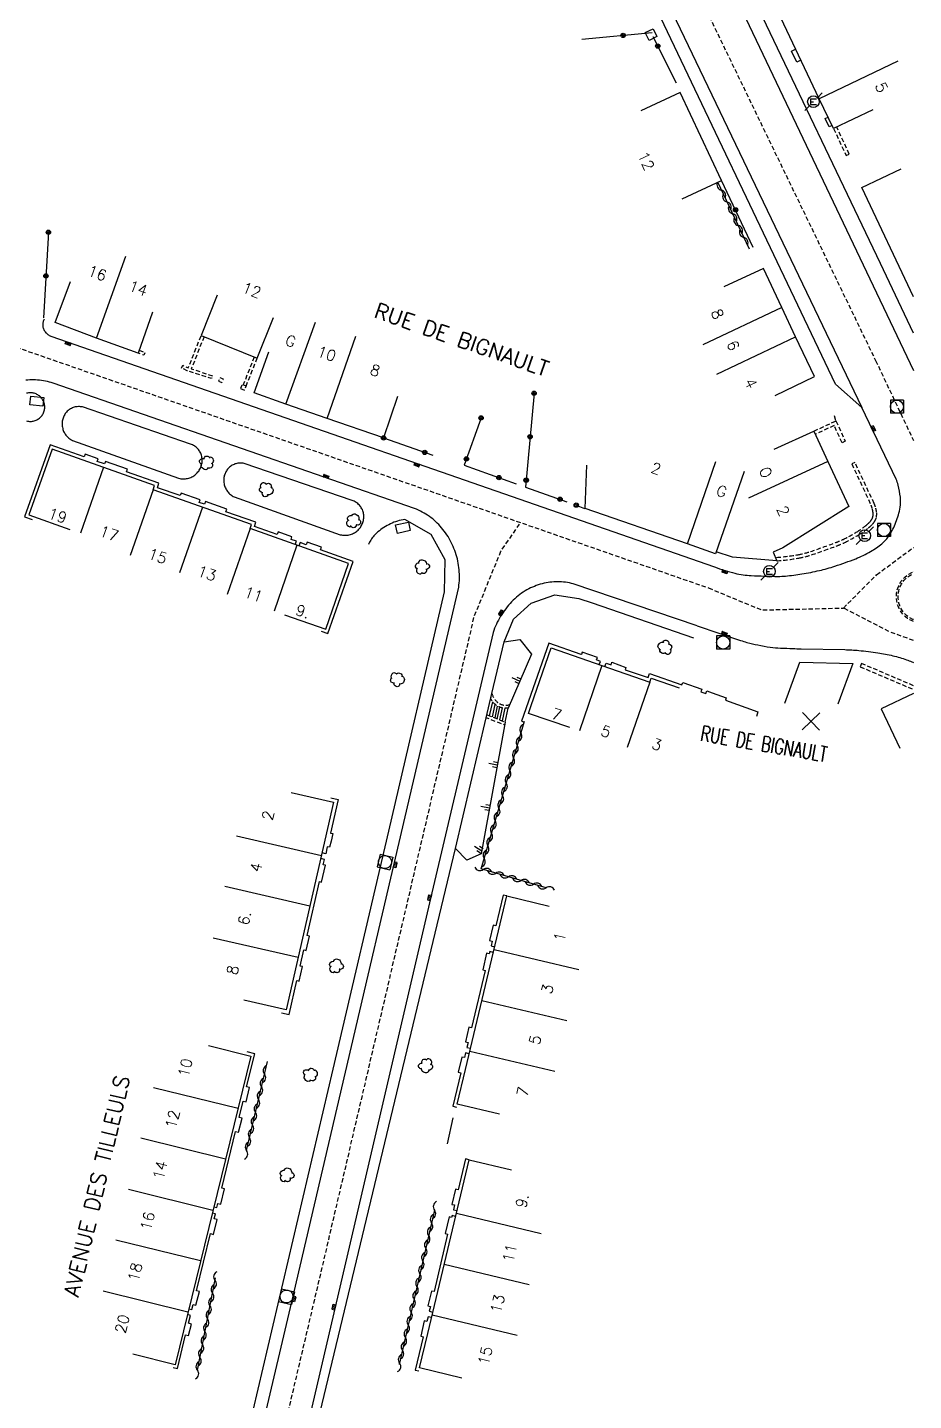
# Model space of a CAD drawing. Header units: millimetres. Extents: x 133017 to 134000, y 130000 to 131000.
# Drawn here: x 133898.4 to 134000, y 130753.6 to 130911 of the extents above; entities that cross this region are included whole.
import ezdxf
from ezdxf.enums import TextEntityAlignment as Align

# ---------------------------------------------------------------- set-up
doc = ezdxf.new("R2010")
doc.units = ezdxf.units.MM
doc.linetypes.add('DASHED', pattern=[0.75, 0.5, -0.25])
doc.layers.get('0').update_dxf_attribs({"linetype": 'CONTINUOUS'})
for name, color, linetype in [('W0001', 6, 'DASHED'), ('W0008', 7, 'CONTINUOUS'), ('W0100', 7, 'CONTINUOUS'), ('W0112', 1, 'DASHED'), ('W0211', 2, 'CONTINUOUS'), ('W0300', 7, 'CONTINUOUS'), ('W0310', 3, 'CONTINUOUS'), ('W0322', 7, 'CONTINUOUS'), ('W0400', 7, 'CONTINUOUS'), ('W0420', 7, 'CONTINUOUS'), ('W0471', 7, 'CONTINUOUS'), ('W0989', 7, 'CONTINUOUS'), ('W0991', 7, 'CONTINUOUS'), ('W1102', 7, 'CONTINUOUS'), ('W1471', 7, 'CONTINUOUS')]:
    doc.layers.add(name, color=color, linetype=linetype)
doc.styles.get("Standard").update_dxf_attribs({"font": 'romans.shx', "width": 0.85})

# ---------------------------------------------------------------- blocks, each defined once
blk = doc.blocks.new('T420')
for p, q in [((0.75, 0.75), (-0.75, 0.75)), ((-0.75, 0.75), (-0.75, -0.75)), ((0.75, 0.75), (0.75, -0.75)), ((0.75, -0.75), (-0.75, -0.75))]:
    blk.add_line(p, q)
blk.add_ellipse((0, 0), major_axis=(-0.53, 0.53), ratio=1, start_param=3.926991, end_param=10.210176)
blk = doc.blocks.new('t112o')
at = {"color": 0, "linetype": 'Continuous'}
for p, q in [((-0.5, 0.5), (0.5, 0.5)), ((-0.5, -0.5), (-0.5, 0.5)), ((0.5, 0.5), (0.5, -0.5)), ((0.5, -0.5), (-0.5, -0.5))]:
    blk.add_line(p, q, dxfattribs=at)
blk = doc.blocks.new('T471')
for p, q in [((-0.333334, 0.333334), (-0.333334, -0.333334)), ((-0.333334, 0.333334), (0.333334, 0.333334)), ((-0.333334, 0), (0, 0)), ((0.500001, 0.500001), (1.000002, 1.000002)), ((-0.500001, -0.500001), (-1.000002, -1.000002)), ((-0.333334, -0.333334), (0.333334, -0.333334))]:
    blk.add_line(p, q)
blk.add_ellipse((0, 0), major_axis=(0.471405, 0.471405), ratio=1, start_param=5.4977871438, end_param=11.780972451)
blk = doc.blocks.new('T400')
for p, q in [((-0.15, 0.3), (0.15, 0.3)), ((-0.15, -0.25), (-0.15, 0.3)), ((-0.15, 0.15), (0.15, 0.15)), ((-0.15, 0), (0.15, 0)), ((0.15, 0.3), (0.15, -0.25)), ((-0.15, -0.15), (0.15, -0.15)), ((-0.15, -0.25), (-0.15, -0.3)), ((-0.15, -0.3), (0.15, -0.3)), ((0.15, -0.3), (0.15, -0.25))]:
    blk.add_line(p, q)
blk = doc.blocks.new('t991o')
at = {"color": 0, "linetype": 'Continuous'}
for p, q in [((-1, 1), (1, -1)), ((-1, -1), (1, 1))]:
    blk.add_line(p, q, dxfattribs=at)
blk = doc.blocks.new('t322o')
at = {"color": 0, "linetype": 'Continuous'}
for radius in [0.25, 0.15]:
    blk.add_circle((0, 0), radius, dxfattribs=at)
blk = doc.blocks.new('t310o')
at = {"color": 0, "linetype": 'Continuous'}
for centre, start, end in [((-0.5, 0.38), 216.8699, 323.1304), ((0.5, -0.37), 36.8699, 143.1303)]:
    blk.add_arc(centre, 0.625, start, end, dxfattribs=at)
blk = doc.blocks.new('T1471')
at = {"color": 0, "linetype": 'Continuous', "flags": 128}
blk.add_lwpolyline([(-0.75, -0.5), (-0.75, 0.5), (0.75, 0.5), (0.75, -0.5), (-0.75, -0.5)], dxfattribs=at)
blk = doc.blocks.new('T300')
for p, q in [((-0.8, 0.51), (-0.86, 0.34)), ((-0.86, 0.34), (-0.86, 0.17)), ((-0.86, 0.17), (-0.74, 0.06)), ((-0.69, 0.63), (-0.8, 0.51)), ((-0.8, -0.06), (-0.74, 0.06)), ((-0.74, 0.06), (-0.69, 0.11)), ((-0.57, 0.69), (-0.69, 0.63)), ((-0.46, 0.69), (-0.57, 0.69)), ((-0.29, 0.63), (-0.46, 0.69)), ((-0.29, 0.63), (-0.17, 0.74)), ((-0.23, 0.57), (-0.29, 0.63)), ((-0.17, 0.74), (-0.06, 0.8)), ((-0.06, 0.8), (0.06, 0.8)), ((0.06, 0.8), (0.23, 0.74)), ((0.23, 0.74), (0.34, 0.63)), ((0.34, 0.63), (0.4, 0.51)), ((0.46, 0.46), (0.34, 0.46)), ((0.4, 0.51), (0.4, 0.46)), ((0.57, 0.4), (0.46, 0.46)), ((0.57, 0.4), (0.69, 0.29)), ((0.69, 0.29), (0.74, 0.17)), ((0.74, 0.06), (0.69, -0.17)), ((0.74, 0.17), (0.74, 0.06)), ((-0.8, -0.17), (-0.8, -0.06)), ((-0.8, -0.23), (-0.8, -0.17)), ((-0.74, -0.34), (-0.8, -0.23)), ((-0.69, -0.4), (-0.74, -0.34)), ((-0.51, -0.46), (-0.69, -0.4)), ((-0.4, -0.46), (-0.51, -0.46)), ((-0.4, -0.46), (-0.34, -0.46)), ((-0.34, -0.46), (-0.34, -0.4)), ((-0.34, -0.51), (-0.34, -0.46)), ((-0.29, -0.63), (-0.34, -0.51)), ((-0.17, -0.74), (-0.29, -0.63)), ((-0.06, -0.8), (-0.17, -0.74)), ((0.06, -0.8), (-0.06, -0.8)), ((0.17, -0.74), (0.06, -0.8)), ((0.23, -0.69), (0.17, -0.74)), ((0.29, -0.46), (0.23, -0.46)), ((0.29, -0.63), (0.23, -0.69)), ((0.46, -0.4), (0.29, -0.46)), ((0.34, -0.51), (0.29, -0.63)), ((0.34, -0.51), (0.34, -0.46)), ((0.57, -0.34), (0.46, -0.4)), ((0.63, -0.29), (0.57, -0.34)), ((0.69, -0.17), (0.63, -0.29))]:
    blk.add_line(p, q)
blk = doc.blocks.new('t211o')
at = {"color": 0, "linetype": 'Continuous'}
for p, q in [((-0.29, 0.5), (-0.29, 0)), ((0, 1), (0, 0)), ((0.29, 0.5), (0.29, 0))]:
    blk.add_line(p, q, dxfattribs=at)

msp = doc.modelspace()

# ---------------------------------------------------------------- linework, layer by layer
at = {"layer": 'W0001'}
for points in [[(133934.64, 131000), (133967.09, 130931.84), (133995.64, 130872.81), (134000, 130863.62)], [(134000, 130840.7), (133997.18, 130841.72), (133991.95, 130844.42), (133995.76, 130848.23), (134000, 130851.38)]]:
    msp.add_lwpolyline(points, dxfattribs=at)
at = {"layer": 'W0001', "flags": 128}
for points in [[(133535.99, 130738.16), (133537.78, 130738.9), (133543.91, 130742.35), (133549.97, 130746.55), (133556.03, 130752.02), (133564.72, 130760.67), (133569.67, 130765.69), (133573.66, 130769.31), (133579.32, 130774.08), (133583.73, 130777.44), (133587.9, 130780.19), (133591.77, 130782.28), (133598.5, 130784.73), (133605.06, 130786.68), (133610.91, 130787.5), (133618.93, 130788), (133624.35, 130788.46), (133629.55, 130789.96), (133634.14, 130792.38), (133640.81, 130796.87), (133650.51, 130803.15), (133659.44, 130809.41), (133666.55, 130814.69), (133703.8, 130841.99), (133710.77, 130846.61), (133715.58, 130848.93), (133719.88, 130850.97), (133725.56, 130853.08), (133728.77, 130854.23), (133732.51, 130854.91), (133775.09, 130862.77), (133818.36, 130870.49), (133830, 130873.6), (133854.77, 130878.88), (133860.32, 130879.97), (133863.75, 130880.74), (133869, 130881.16), (133873.36, 130881.36), (133879.83, 130880.4), (133886.75, 130879.1), (133892, 130877.11), (133894.73, 130875.15), (133976.47, 130846.73)], [(133915.32, 130687.09), (133914.76, 130690.78), (133915.58, 130698.31), (133931.12, 130764.3), (133949.61, 130843.43), (133952.68, 130850.95), (133954.92, 130854.22)], [(133976.47, 130846.73), (133982.56, 130844.2), (133991.95, 130844.42)]]:
    msp.add_lwpolyline(points, dxfattribs=at)
at = {"layer": 'W0008'}
for points in [[(133930.76, 131000), (133945.69, 130968.72), (133970.53, 130916.52), (133994.05, 130867.4), (133991.03, 130870.07), (133943.86, 130969.01), (133929.02, 131000)], [(133938.75, 131000), (133954.87, 130966.18), (133978.07, 130917.68), (134000, 130871.64)], [(134000, 130875.95), (133996.2, 130883.92), (133981.87, 130913.89), (133959.93, 130959.86), (133940.8, 131000)], [(133987.08, 130907.22), (133986.6, 130906.99), (133985.99, 130908.28), (133986.47, 130908.5)], [(133990.65, 130899.74), (133990.34, 130899.59), (133989.87, 130900.55), (133990.19, 130900.7)]]:
    msp.add_lwpolyline(points, dxfattribs=at)
at = {"layer": 'W0008', "flags": 128}
for points in [[(133900.28, 130877.54), (133900.24, 130877.46), (133900.21, 130877.38), (133900.18, 130877.29), (133900.16, 130877.2), (133900.14, 130877.11), (133900.13, 130877.02), (133900.12, 130876.93), (133900.13, 130876.83), (133900.13, 130876.73), (133900.15, 130876.63), (133900.18, 130876.53), (133900.21, 130876.43), (133900.25, 130876.34), (133900.29, 130876.24), (133900.35, 130876.16), (133900.41, 130876.07), (133900.47, 130875.99), (133900.54, 130875.92), (133900.62, 130875.85), (133900.7, 130875.78), (133900.78, 130875.73), (133900.87, 130875.67), (133900.97, 130875.63), (133901.06, 130875.59), (133977.17, 130849.13)], [(133912.45, 130695.9), (133928.69, 130764.87), (133947.83, 130846.8), (133947.83, 130846.8), (133947.86, 130847.05), (133947.89, 130847.3), (133947.91, 130847.55), (133947.92, 130847.8), (133947.92, 130848.06), (133947.91, 130848.31), (133947.9, 130848.56), (133947.88, 130848.81), (133947.86, 130849.06), (133947.82, 130849.31), (133947.78, 130849.56), (133947.73, 130849.8), (133947.68, 130850.05), (133947.61, 130850.29), (133947.54, 130850.54), (133947.47, 130850.78), (133947.38, 130851.02), (133947.29, 130851.25), (133947.2, 130851.49), (133947.09, 130851.72), (133946.98, 130851.94), (133946.87, 130852.17), (133946.74, 130852.39), (133946.61, 130852.61), (133946.48, 130852.82), (133946.33, 130853.03), (133946.18, 130853.23), (133946.03, 130853.43), (133945.87, 130853.63), (133945.71, 130853.81), (133945.55, 130853.99), (133945.38, 130854.16), (133945.21, 130854.32), (133945.03, 130854.48), (133944.85, 130854.63), (133944.66, 130854.78), (133944.47, 130854.92), (133944.27, 130855.06), (133944.07, 130855.19), (133943.86, 130855.31), (133943.65, 130855.43), (133943.44, 130855.54), (133943.22, 130855.64), (133943, 130855.74), (133942.78, 130855.83), (133901.32, 130870.19), (133901.1, 130870.26), (133900.88, 130870.33), (133900.66, 130870.38), (133900.44, 130870.43), (133900.22, 130870.47), (133899.99, 130870.51), (133899.76, 130870.54), (133899.54, 130870.56), (133899.31, 130870.57), (133899.08, 130870.58), (133898.85, 130870.58), (133898.63, 130870.57), (133898.4, 130870.55), (133898.17, 130870.53)], [(133898.26, 130865.88), (133898.37, 130865.85), (133898.48, 130865.83), (133898.59, 130865.82), (133898.71, 130865.82), (133898.82, 130865.82), (133898.93, 130865.83), (133899.04, 130865.85), (133899.15, 130865.88), (133899.26, 130865.91), (133899.36, 130865.95), (133899.46, 130866), (133899.56, 130866.06), (133899.65, 130866.12), (133899.74, 130866.19), (133899.83, 130866.26), (133899.91, 130866.34), (133899.98, 130866.42), (133900.05, 130866.51), (133900.11, 130866.61), (133900.17, 130866.7), (133900.21, 130866.81), (133900.26, 130866.91), (133900.29, 130867.02), (133900.32, 130867.13), (133900.34, 130867.24), (133900.35, 130867.35), (133900.35, 130867.46), (133900.35, 130867.57), (133900.34, 130867.68), (133900.32, 130867.8), (133900.29, 130867.9), (133900.26, 130868.01), (133900.21, 130868.12), (133900.17, 130868.22), (133900.11, 130868.32), (133900.05, 130868.41), (133899.98, 130868.5), (133899.91, 130868.58), (133899.83, 130868.66), (133899.74, 130868.74), (133899.65, 130868.8), (133899.56, 130868.87), (133899.46, 130868.92), (133899.36, 130868.97), (133899.26, 130869.01), (133899.15, 130869.04), (133899.04, 130869.07), (133898.93, 130869.09), (133898.82, 130869.1), (133898.71, 130869.11), (133898.59, 130869.1), (133898.48, 130869.09), (133898.37, 130869.07), (133898.26, 130869.04)], [(133929.08, 130851.7), (133929.21, 130852.07), (133928.6, 130852.29), (133928.71, 130852.59), (133927.12, 130853.16), (133927.01, 130852.85), (133924.42, 130853.77), (133924.58, 130854.25), (133921.11, 130855.47), (133921.22, 130855.77), (133918.79, 130856.63), (133918.68, 130856.32), (133918.07, 130856.54), (133918.17, 130856.84), (133915.99, 130857.61), (133915.89, 130857.31), (133913.28, 130858.22), (133913.45, 130858.72), (133909.74, 130860.04), (133909.85, 130860.34), (133907.32, 130861.24), (133907.21, 130860.94), (133906.37, 130861.24), (133906.48, 130861.54), (133905, 130862.07), (133904.89, 130861.76), (133900.98, 130863.15), (133898.03, 130854.88), (133898.91, 130854.57)], [(133918.52, 130727.98), (133933.42, 130791.54), (133939.83, 130818.84), (133946.19, 130846.27), (133946.27, 130849.96), (133944.67, 130852.84), (133941.66, 130854.58), (133941.45, 130854.54), (133941.23, 130854.5), (133941.02, 130854.45), (133940.81, 130854.39), (133940.6, 130854.32), (133940.4, 130854.25), (133940.2, 130854.17), (133940, 130854.08), (133939.8, 130853.98), (133939.61, 130853.88), (133939.43, 130853.77), (133939.25, 130853.66), (133939.07, 130853.54), (133938.9, 130853.41), (133938.73, 130853.28), (133938.56, 130853.14), (133938.41, 130853), (133938.25, 130852.85), (133938.11, 130852.69), (133938.01, 130852.58), (133937.91, 130852.46), (133937.83, 130852.34), (133937.74, 130852.22), (133937.67, 130852.09), (133937.59, 130851.96), (133937.53, 130851.83), (133937.47, 130851.69)], [(133932.06, 130841.77), (133932.84, 130841.5), (133935.71, 130849.77), (133931.99, 130851.09), (133932.1, 130851.39), (133930.45, 130851.98), (133930.34, 130851.67), (133929.64, 130851.92), (133929.51, 130851.55)], [(133975.18, 130842.37), (133960.97, 130847.2), (133960.75, 130847.25), (133960.53, 130847.3), (133960.31, 130847.34), (133960.09, 130847.37), (133959.87, 130847.4), (133959.64, 130847.41), (133959.42, 130847.43), (133959.19, 130847.43), (133958.97, 130847.43), (133958.75, 130847.42), (133958.52, 130847.4), (133958.3, 130847.38), (133958.08, 130847.34), (133957.85, 130847.31), (133957.63, 130847.26), (133957.42, 130847.21), (133957.19, 130847.15), (133956.96, 130847.08), (133956.73, 130847), (133956.51, 130846.91), (133956.29, 130846.82), (133956.07, 130846.72), (133955.86, 130846.61), (133955.65, 130846.5), (133955.45, 130846.38), (133955.24, 130846.25), (133955.05, 130846.12), (133954.86, 130845.97), (133954.67, 130845.83), (133954.47, 130845.66), (133954.28, 130845.49), (133954.09, 130845.31), (133953.9, 130845.13), (133953.73, 130844.94), (133953.55, 130844.75), (133953.39, 130844.55), (133953.22, 130844.35), (133953.07, 130844.14), (133952.92, 130843.93), (133952.78, 130843.71), (133952.64, 130843.49), (133952.51, 130843.27), (133952.38, 130843.04), (133952.26, 130842.81), (133952.15, 130842.58), (133952.05, 130842.34), (133951.95, 130842.1), (133951.86, 130841.86), (133951.77, 130841.61), (133944.76, 130811.77), (133918.39, 130698.93)], [(133923.23, 130719.63), (133924.06, 130719.44), (133947.46, 130816.87), (133951, 130831.85), (133951.65, 130834.62), (133953.04, 130840.54), (133954.13, 130843.14), (133956.15, 130844.97), (133958.87, 130845.93), (133961.62, 130845.53), (133963.12, 130845.01), (133974.78, 130841)], [(133963.96, 130837.94), (133964.09, 130838.31), (133963.64, 130838.48), (133963.74, 130838.75), (133962.01, 130839.38), (133961.91, 130839.09), (133961.88, 130839.1), (133958.18, 130840.39), (133955.04, 130831.44), (133955.33, 130831.34)], [(133964.61, 130837.71), (133964.74, 130838.11), (133965.3, 130837.9), (133965.41, 130838.2), (133967, 130837.61), (133966.91, 130837.33), (133969.58, 130836.44), (133969.73, 130836.9), (133973.44, 130835.61), (133973.54, 130835.88), (133975.72, 130835.13), (133975.62, 130834.83), (133976.19, 130834.63), (133976.29, 130834.93), (133976.92, 130834.71), (133978.51, 130834.13), (133978.42, 130833.85), (133982.15, 130832.51), (133981.98, 130831.98)], [(133951.38, 130832.08), (133951.73, 130833.68)], [(133951.71, 130831.94), (133952.02, 130833.38)], [(133952.01, 130831.82), (133952.3, 130833.18)], [(133952.26, 130831.72), (133952.55, 130833.06)], [(133952.56, 130831.6), (133952.86, 130832.97)], [(133952.85, 130831.48), (133953.16, 130832.93)], [(133953.16, 130831.35), (133953.5, 130832.95)], [(133933.15, 130822.67), (133933.99, 130822.48), (133933.11, 130818.62), (133933.38, 130818.56), (133933.19, 130817.71), (133933.02, 130817), (133932.76, 130817.06), (133932.58, 130816.26), (133932.16, 130816.36)], [(133927.52, 130798.03), (133928.38, 130797.84), (133929.26, 130801.71), (133929.52, 130801.65), (133929.9, 130803.32), (133929.64, 130803.38), (133930.06, 130805.22), (133930.32, 130805.16), (133930.7, 130806.81), (133930.44, 130806.87), (133931.85, 130813.07), (133932.11, 130813.01), (133932.55, 130814.93), (133932.29, 130814.99), (133932.43, 130815.61), (133932.01, 130815.71)], [(133953.34, 130811.41), (133952.93, 130811.51), (133952.09, 130807.99), (133951.79, 130808.06), (133951.38, 130806.32), (133951.68, 130806.25), (133951.54, 130805.69), (133951.95, 130805.6)], [(133951.8, 130804.93), (133951.39, 130805.03), (133951.33, 130804.79), (133951.03, 130804.86), (133950.58, 130802.96), (133950.88, 130802.88), (133949.31, 130796.3), (133949.01, 130796.38), (133948.61, 130794.69), (133948.91, 130794.62), (133948.78, 130794.06), (133949.19, 130793.96)], [(133919.75, 130775.78), (133920.1, 130775.7), (133920.22, 130776.17), (133920.56, 130776.09), (133920.98, 130777.83), (133920.65, 130777.91), (133922.24, 130784.41), (133922.58, 130784.33), (133922.98, 130785.93), (133922.64, 130786.01), (133923.1, 130787.89), (133923.44, 130787.81), (133923.84, 130789.44), (133923.5, 130789.52), (133924.44, 130793.32), (133923.57, 130793.54)], [(133949.04, 130793.33), (133948.63, 130793.43), (133948.5, 130792.88), (133948.2, 130792.95), (133947.78, 130791.2), (133948.08, 130791.13), (133947.16, 130787.31), (133947.56, 130787.21)], [(133947.17, 130785.96), (133946.49, 130782.99)], [(133949.02, 130781.16), (133948.62, 130781.26), (133947.78, 130777.74), (133947.48, 130777.81), (133947.06, 130776.06), (133947.36, 130775.99), (133947.23, 130775.44), (133947.64, 130775.34)], [(133916.87, 130764.08), (133917.22, 130763.99), (133917.36, 130764.57), (133917.7, 130764.49), (133918.09, 130766.08), (133917.75, 130766.16), (133919.36, 130772.7), (133919.7, 130772.62), (133920.12, 130774.32), (133919.78, 130774.41), (133919.92, 130774.96), (133919.57, 130775.04)], [(133947.48, 130774.68), (133947.07, 130774.77), (133947.02, 130774.54), (133946.72, 130774.61), (133946.27, 130772.7), (133946.56, 130772.63), (133945, 130766.05), (133944.7, 130766.12), (133944.3, 130764.43), (133944.6, 130764.36), (133944.46, 130763.8), (133944.87, 130763.71)], [(133915.09, 130757.36), (133915.56, 130757.24), (133916.51, 130761.1), (133916.85, 130761.02), (133917.17, 130762.34), (133916.83, 130762.42), (133917.06, 130763.33), (133916.71, 130763.42)], [(133944.72, 130763.07), (133944.31, 130763.17), (133944.18, 130762.63), (133943.88, 130762.7), (133943.47, 130760.95), (133943.77, 130760.88), (133942.84, 130757.06), (133943.25, 130756.96)]]:
    msp.add_lwpolyline(points, dxfattribs=at)
for points in [[(133915.71, 130859.3), (133915.84, 130859.27), (133915.97, 130859.25), (133916.1, 130859.23), (133916.23, 130859.23), (133916.36, 130859.23), (133916.48, 130859.24), (133916.61, 130859.26), (133916.74, 130859.28), (133916.87, 130859.31), (133916.99, 130859.35), (133917.11, 130859.4), (133917.23, 130859.46), (133917.34, 130859.52), (133917.45, 130859.59), (133917.56, 130859.66), (133917.66, 130859.74), (133917.76, 130859.83), (133917.85, 130859.92), (133917.93, 130860.02), (133918.01, 130860.12), (133918.08, 130860.23), (133918.14, 130860.34), (133918.2, 130860.45), (133918.26, 130860.57), (133918.3, 130860.69), (133918.34, 130860.81), (133918.37, 130860.94), (133918.39, 130861.06), (133918.4, 130861.19), (133918.41, 130861.32), (133918.41, 130861.44), (133918.4, 130861.57), (133918.38, 130861.69), (133918.36, 130861.81), (133918.33, 130861.93), (133918.29, 130862.05), (133918.24, 130862.17), (133918.19, 130862.28), (133918.12, 130862.39), (133918.05, 130862.49), (133917.98, 130862.59), (133917.9, 130862.69), (133917.81, 130862.77), (133917.72, 130862.86), (133917.62, 130862.94), (133917.52, 130863.01), (133917.41, 130863.07), (133917.3, 130863.13), (133917.19, 130863.18), (133917.07, 130863.22), (133904.67, 130867.47), (133904.56, 130867.49), (133904.44, 130867.5), (133904.32, 130867.51), (133904.21, 130867.51), (133904.09, 130867.5), (133903.97, 130867.49), (133903.86, 130867.47), (133903.74, 130867.44), (133903.63, 130867.4), (133903.52, 130867.36), (133903.41, 130867.31), (133903.31, 130867.26), (133903.21, 130867.2), (133903.12, 130867.13), (133903.02, 130867.05), (133902.94, 130866.98), (133902.85, 130866.89), (133902.78, 130866.8), (133902.71, 130866.71), (133902.64, 130866.61), (133902.58, 130866.51), (133902.53, 130866.41), (133902.49, 130866.3), (133902.45, 130866.19), (133902.41, 130866.08), (133902.39, 130865.97), (133902.37, 130865.85), (133902.36, 130865.74), (133902.35, 130865.62), (133902.35, 130865.5), (133902.36, 130865.39), (133902.37, 130865.26), (133902.39, 130865.14), (133902.41, 130865.02), (133902.44, 130864.9), (133902.48, 130864.79), (133902.52, 130864.67), (133902.58, 130864.56), (133902.64, 130864.46), (133902.7, 130864.35), (133902.77, 130864.25), (133902.85, 130864.16), (133902.93, 130864.07), (133903.02, 130863.98), (133903.12, 130863.9), (133903.22, 130863.82), (133903.32, 130863.75), (133903.43, 130863.69), (133903.54, 130863.64)], [(133934.25, 130852.83), (133934.38, 130852.8), (133934.51, 130852.78), (133934.64, 130852.76), (133934.77, 130852.76), (133934.9, 130852.76), (133935.03, 130852.77), (133935.15, 130852.79), (133935.28, 130852.81), (133935.41, 130852.85), (133935.53, 130852.89), (133935.65, 130852.93), (133935.77, 130852.99), (133935.88, 130853.05), (133935.99, 130853.12), (133936.1, 130853.2), (133936.2, 130853.28), (133936.3, 130853.36), (133936.39, 130853.46), (133936.47, 130853.55), (133936.55, 130853.66), (133936.62, 130853.76), (133936.69, 130853.87), (133936.74, 130853.99), (133936.8, 130854.1), (133936.84, 130854.22), (133936.88, 130854.35), (133936.91, 130854.47), (133936.93, 130854.6), (133936.95, 130854.72), (133936.95, 130854.85), (133936.95, 130854.97), (133936.94, 130855.1), (133936.93, 130855.22), (133936.9, 130855.34), (133936.87, 130855.46), (133936.83, 130855.58), (133936.78, 130855.7), (133936.73, 130855.81), (133936.66, 130855.92), (133936.6, 130856.02), (133936.52, 130856.12), (133936.44, 130856.22), (133936.35, 130856.31), (133936.26, 130856.39), (133936.16, 130856.47), (133936.06, 130856.54), (133935.95, 130856.6), (133935.84, 130856.66), (133935.73, 130856.71), (133935.61, 130856.75), (133923.22, 130861), (133923.1, 130861.02), (133922.98, 130861.04), (133922.87, 130861.04), (133922.75, 130861.04), (133922.63, 130861.04), (133922.51, 130861.02), (133922.4, 130861), (133922.28, 130860.97), (133922.17, 130860.94), (133922.06, 130860.89), (133921.96, 130860.85), (133921.85, 130860.79), (133921.75, 130860.73), (133921.66, 130860.66), (133921.56, 130860.59), (133921.48, 130860.51), (133921.4, 130860.42), (133921.32, 130860.34), (133921.25, 130860.24), (133921.18, 130860.15), (133921.13, 130860.05), (133921.07, 130859.94), (133921.03, 130859.83), (133920.99, 130859.73), (133920.95, 130859.61), (133920.93, 130859.5), (133920.91, 130859.38), (133920.9, 130859.27), (133920.89, 130859.15), (133920.89, 130859.04), (133920.9, 130858.92), (133920.91, 130858.8), (133920.93, 130858.68), (133920.95, 130858.56), (133920.98, 130858.44), (133921.02, 130858.32), (133921.07, 130858.21), (133921.12, 130858.1), (133921.18, 130857.99), (133921.24, 130857.88), (133921.31, 130857.78), (133921.39, 130857.69), (133921.47, 130857.6), (133921.56, 130857.51), (133921.66, 130857.43), (133921.76, 130857.36), (133921.86, 130857.29), (133921.97, 130857.22), (133922.08, 130857.17)]]:
    msp.add_lwpolyline(points, close=True, dxfattribs=at)
msp.add_lwpolyline([(133977.17, 130849.13, 0.024389), (133979.52, 130848.41, 0.05113), (133981.38, 130848.14, 0.007203), (133984.47, 130848.05, 0.026633), (133985.3, 130848.09, 0.017514), (133987.2, 130848.33, 0.01645), (133989.2, 130848.73, 0.021363), (133990.98, 130849.22, 0.015467), (133993.37, 130850.08, 0.036244), (133995.07, 130850.9, 0.043447), (133996.36, 130851.8, 0.072866), (133997.21, 130852.75, 0.054798), (133997.98, 130854.25, 0.048331), (133998.46, 130855.97, 0.074131), (133998.49, 130857.14, 0.027584), (133998.24, 130858.51, 0.053271), (133998, 130859.19), (133994.05, 130867.4)], format="xyb", dxfattribs=at)
at = {"layer": 'W0008'}
msp.add_lwpolyline([(133975.18, 130842.37), (133980.16, 130840.71, 0.018222), (133980.89, 130840.48, 0.010916), (133982.15, 130840.19, 0.019081), (133983.55, 130839.94, 0.022499), (133984.75, 130839.83, 0.002508), (133986.15, 130839.78, 0.003728), (133987.1, 130839.75), (133992.11, 130839.65, -0.018805), (133993.73, 130839.56, -0.014001), (133995.9, 130839.29, -0.021456), (133997.63, 130838.95, -0.023095), (133999.2, 130838.49, -0.009242), (133999.81, 130838.27, -0.00099), (134000, 130838.19)], format="xyb", dxfattribs=at)
at = {"layer": 'W0100'}
for points in [[(133995.33, 130901.54), (133990.83, 130899.38), (133989.19, 130902.8), (133984.12, 130913.45), (133978.22, 130925.85), (133975.37, 130932.38), (133979.95, 130934.38)], [(133973.47, 130891.33), (133977.99, 130893.45), (133973.24, 130903.54), (133968.72, 130901.42)], [(134000, 130880.1), (133994.07, 130892.63), (133998.59, 130894.77)], [(133984.12, 130868.8), (133988.64, 130870.95), (133986.46, 130875.53), (133984.88, 130878.86), (133982.78, 130883.35), (133978.25, 130881.23)], [(133984.01, 130862.62), (133988.56, 130864.71), (133990.16, 130861.22), (133992.57, 130856.08), (133984.99, 130851.32), (133983.89, 130850.81), (133984.32, 130849.83), (133979.23, 130850.27), (133977.36, 130850.88), (133977.28, 130850.64)], [(133985.24, 130833.5), (133986.96, 130838.2), (133993.04, 130838.08), (133991.33, 130833.39)], [(134000, 130834.64), (133996.28, 130832.86), (133998.44, 130828.35)]]:
    msp.add_lwpolyline(points, dxfattribs=at)
at = {"layer": 'W0100', "flags": 128}
for points in [[(133912.73, 130878.36), (133911.05, 130873.66), (133906.3, 130875.36), (133901.54, 130877.17), (133903.32, 130881.84)], [(133920.14, 130880.29), (133918.29, 130875.65), (133924.73, 130873.08), (133926.58, 130877.73)], [(133940.83, 130868.67), (133939.22, 130863.93), (133932.75, 130866.14), (133928.02, 130867.78), (133924.38, 130869.09), (133926.07, 130873.8)], [(133927.87, 130843.65), (133932.59, 130842.01), (133935.21, 130849.53), (133923.92, 130853.53), (133924.08, 130854.01), (133912.78, 130857.98), (133912.95, 130858.48), (133901.21, 130862.65), (133898.53, 130855.12), (133903.24, 130853.44)], [(133977.28, 130850.64), (133974.06, 130851.77), (133962.32, 130855.83), (133962.51, 130860.82)], [(133960.57, 130830.71), (133955.84, 130832.35), (133956.15, 130833.23), (133958.44, 130839.85), (133964.26, 130837.83), (133969.75, 130835.93), (133969.92, 130836.4), (133973.1, 130835.28)], [(133928.61, 130823.27), (133933.48, 130822.16), (133928.05, 130798.35), (133923.18, 130799.46)], [(133952.51, 130786.39), (133947.65, 130787.56), (133948.6, 130791.52), (133953.34, 130811.41), (133953.34, 130811.41), (133958.2, 130810.26)], [(133919.15, 130794.26), (133924, 130793.06), (133915.3, 130757.67), (133910.44, 130758.87)], [(133948.2, 130756.13), (133943.34, 130757.31), (133944.29, 130761.26), (133949.02, 130781.16), (133953.89, 130780)]]:
    msp.add_lwpolyline(points, dxfattribs=at)
at = {"layer": 'W0112'}
for points in [[(133990.83, 130899.38), (133992.27, 130896.3), (133992.63, 130896.47), (133991.19, 130899.55)], [(133988.56, 130864.71), (133991.1, 130865.87), (133992.17, 130863.54), (133991.81, 130863.37), (133990.9, 130865.34), (133988.73, 130864.34)], [(134000, 130835.52), (133994.03, 130838.06), (133993.87, 130837.69), (134000, 130835.09)]]:
    msp.add_lwpolyline(points, dxfattribs=at)
at = {"layer": 'W0112', "flags": 128}
for points in [[(133918.62, 130875.52), (133917.16, 130871.85), (133919.58, 130871.05), (133919.47, 130870.72), (133916.69, 130871.63), (133916.03, 130871.94), (133916.18, 130872.25), (133916.82, 130871.96), (133916.82, 130871.96), (133918.29, 130875.65)], [(133911.17, 130873.98), (133911.84, 130873.73), (133911.72, 130873.4), (133911.05, 130873.66)], [(133923.12, 130869.98), (133924.41, 130873.21)], [(133923.44, 130869.86), (133924.73, 130873.08)], [(134000, 130842.87), (133999.83, 130842.94), (133999.56, 130843.08), (133999.31, 130843.24), (133999.07, 130843.42), (133998.86, 130843.63), (133998.66, 130843.86), (133998.49, 130844.11), (133998.35, 130844.37), (133998.23, 130844.64), (133998.13, 130844.93), (133998.07, 130845.22), (133998.03, 130845.52), (133998.03, 130845.82), (133998.05, 130846.12), (133998.1, 130846.41), (133998.19, 130846.7), (133998.3, 130846.98), (133998.43, 130847.25), (133998.59, 130847.5), (133998.78, 130847.73), (133998.99, 130847.95), (133999.22, 130848.14), (133999.46, 130848.32), (133999.72, 130848.46), (134000, 130848.58), (134000, 130848.58)], [(134000, 130843.09), (133999.91, 130843.12), (133999.66, 130843.25), (133999.42, 130843.4), (133999.2, 130843.58), (133999, 130843.77), (133998.82, 130843.98), (133998.66, 130844.21), (133998.52, 130844.46), (133998.41, 130844.71), (133998.33, 130844.98), (133998.27, 130845.25), (133998.23, 130845.53), (133998.23, 130845.81), (133998.25, 130846.09), (133998.3, 130846.37), (133998.38, 130846.64), (133998.48, 130846.9), (133998.61, 130847.15), (133998.76, 130847.38), (133998.93, 130847.6), (133999.13, 130847.8), (133999.34, 130847.99), (133999.57, 130848.15), (133999.81, 130848.28), (134000, 130848.36)], [(133953.16, 130831.35), (133953.09, 130831), (133951, 130831.85), (133951.08, 130832.2), (133953.16, 130831.35)]]:
    msp.add_lwpolyline(points, dxfattribs=at)
for points in [[(133920.29, 130870.43), (133920.68, 130870.27), (133920.84, 130870.66), (133920.45, 130870.82)], [(133922.82, 130869.58), (133923.27, 130869.41), (133923.44, 130869.86), (133922.99, 130870.03)]]:
    msp.add_lwpolyline(points, close=True, dxfattribs=at)
at = {"layer": 'W0112'}
msp.add_lwpolyline([(133984.31, 130849.83, 0.023244), (133986.84, 130850.15, 0.038957), (133988.31, 130850.52, 0.007463), (133991.2, 130851.55, 0.023414), (133992.1, 130851.93, 0.025171), (133993.73, 130852.83, 0.03481), (133994.83, 130853.61, 0.028276), (133995.27, 130854.01, 0.043117), (133995.51, 130854.31, 0.09336), (133995.73, 130854.83, 0.091619), (133995.76, 130855.4, 0.028989), (133995.63, 130856.02, 0.045366), (133995.49, 130856.4), (133993.27, 130861.12), (133992.91, 130860.95), (133995.13, 130856.23, -0.045366), (133995.24, 130855.91, -0.028989), (133995.36, 130855.34, -0.091619), (133995.34, 130854.91, -0.09336), (133995.18, 130854.54, -0.043117), (133994.98, 130854.29, -0.028276), (133994.58, 130853.92, -0.03481), (133993.53, 130853.17, -0.025171), (133991.92, 130852.29, -0.023414), (133991.06, 130851.92, -0.007463), (133988.18, 130850.9, -0.038957), (133986.77, 130850.54, -0.023244), (133984.28, 130850.23)], format="xyb", dxfattribs=at)
at = {"layer": 'W0112', "flags": 128}
msp.add_lwpolyline([(133951.65, 130834.62, 0.148184), (133952.21, 130833.68, 0.075384), (133952.58, 130833.43, 0.189129), (133953.67, 130833.35), (133953.5, 130832.95, -0.149445), (133952.43, 130833.11, -0.075384), (133951.97, 130833.42, -0.085251), (133951.51, 130834.02)], format="xyb", close=True, dxfattribs=at)
at = {"layer": 'W0211', "flags": 128}
for points in [[(133953.04, 130840.54), (133954.84, 130840.83), (133956.17, 130839.14)], [(133956.17, 130839.14), (133953.5, 130832.95)], [(133953.16, 130831.35), (133950.41, 130816.24), (133948.75, 130815.52), (133947.46, 130816.87)]]:
    msp.add_lwpolyline(points, dxfattribs=at)
at = {"layer": 'W0310', "flags": 128}
for points in [[(133981.17, 130885.56), (133977.54, 130893.24)], [(133957.85, 130812.35), (133950.41, 130814.52), (133955.37, 130831.47)], [(133923.5, 130782.23), (133925.89, 130792.44)], [(133945.05, 130775.4), (133941, 130757.71)], [(133917.86, 130757.05), (133919.95, 130767.65)]]:
    msp.add_lwpolyline(points, dxfattribs=at)
at = {"layer": 'W0322', "flags": 128}
for points in [[(133961.96, 130909.62), (133970.01, 130910.39)], [(133972.8, 130904.61), (133970.12, 130909.92)], [(133981.62, 130885.77), (133977.99, 130893.45)], [(133900.77, 130887.5), (133900.22, 130877.7)], [(133956.47, 130869.04), (133955.5, 130858.28), (133960.24, 130856.61)], [(133950.39, 130866.22), (133948.45, 130860.8), (133954.43, 130858.66)], [(133991.1, 130865.87), (133990.94, 130866.46)], [(133939.22, 130863.93), (133944.87, 130861.93)], [(133961.31, 130856.22), (133962.25, 130855.85)]]:
    msp.add_lwpolyline(points, dxfattribs=at)
at = {"layer": 'W1102', "flags": 128}
for points in [[(133998.21, 130907.11), (133989.19, 130902.8)], [(133906.3, 130875.36), (133909.67, 130884.77)], [(133984.88, 130878.86), (133975.84, 130874.6)], [(133928.02, 130867.78), (133931.4, 130877.19)], [(133932.75, 130866.14), (133936.03, 130875.59)], [(133977.43, 130871.25), (133986.46, 130875.53)], [(133907.08, 130860.57), (133904.45, 130853.01)], [(133974.06, 130851.77), (133977.33, 130861.22)], [(133980.59, 130860.07), (133977.28, 130850.64)], [(133990.16, 130861.22), (133981.08, 130857.01)], [(133912.78, 130857.98), (133910.15, 130850.43)], [(133918.43, 130855.99), (133915.8, 130848.44)], [(133923.92, 130853.53), (133921.28, 130845.98)], [(133929.28, 130851.63), (133926.65, 130844.08)], [(133964.26, 130837.83), (133961.67, 130830.33)], [(133969.75, 130835.93), (133967.15, 130828.43)], [(133932.08, 130816.03), (133922.34, 130818.26)], [(133930.77, 130810.25), (133921.02, 130812.48)], [(133929.42, 130804.37), (133919.68, 130806.59)], [(133951.88, 130805.29), (133961.61, 130802.98)], [(133950.49, 130799.44), (133960.22, 130797.13)], [(133949.11, 130793.63), (133958.84, 130791.32)], [(133922.52, 130787.04), (133912.81, 130789.43)], [(133921.1, 130781.25), (133911.39, 130783.64)], [(133919.65, 130775.36), (133909.94, 130777.75)], [(133947.57, 130775.04), (133957.3, 130772.73)], [(133918.23, 130769.58), (133908.52, 130771.97)], [(133946.18, 130769.19), (133955.91, 130766.88)], [(133916.78, 130763.7), (133907.07, 130766.09)], [(133944.79, 130763.38), (133954.52, 130761.06)]]:
    msp.add_lwpolyline(points, dxfattribs=at)

# ---------------------------------------------------------------- block references
at = {"layer": 'W0112', "rotation": 115.5194400277821}
msp.add_blockref('t112o', (133969.9, 130910.17), dxfattribs=at)
at = {"layer": 'W0211'}
for p, rotation in [((133954.83, 130836.05), 66.67783598291822), ((133952.26, 130826.44), 79.68128860420357), ((133951.37, 130821.52), 79.68128860420357), ((133950.47, 130816.6), 57.37142897335961)]:
    msp.add_blockref('t211o', p, dxfattribs=dict(at, rotation=rotation))
at = {"layer": 'W0300'}
for p, rotation in [((133918.86, 130861.03), 244.2653495239218), ((133925.8, 130857.95), 340.3662637528407), ((133935.83, 130854.46), 66.34685849341102), ((133943.68, 130849.2), 89.2636618333116), ((133971.44, 130839.97), 161.0198431898681), ((133940.85, 130836.2), 349.1455558317321), ((133933.82, 130803.44), 76.77990339572565), ((133944.02, 130791.89), 266.396788549865), ((133930.73, 130790.88), 231.4272012691801), ((133928.16, 130779.48), 76.8092129502122)]:
    msp.add_blockref('T300', p, dxfattribs=dict(at, rotation=rotation))
at = {"layer": 'W0310'}
for p, rotation in [((133977.96, 130892.34), 115.2731331508795), ((133978.6, 130890.98), 115.2731331508795), ((133979.25, 130889.63), 115.2731331508795), ((133979.89, 130888.27), 115.2731331508795), ((133980.53, 130886.92), 115.2731331508795), ((133954.97, 130830.12), 73.71159873302041), ((133954.55, 130828.68), 73.71159873302041), ((133953.71, 130825.8), 73.71159873302041), ((133954.13, 130827.24), 73.71159873302041), ((133953.29, 130824.36), 73.71159873302041), ((133952.87, 130822.92), 73.71159873302041), ((133952.45, 130821.48), 73.71159873302041), ((133952.02, 130820.04), 73.71159873302041), ((133951.6, 130818.6), 73.71159873302041), ((133951.18, 130817.16), 73.71159873302041), ((133950.76, 130815.72), 73.71159873302041), ((133950.65, 130814.45), 163.7115987332543), ((133952.09, 130814.03), 163.7115987332543), ((133953.53, 130813.61), 163.7115987332543), ((133954.97, 130813.19), 163.7115987332543), ((133956.41, 130812.77), 163.7115987332543), ((133957.85, 130812.35), 163.7115987332543), ((133925.55, 130790.99), 76.85981809250436), ((133924.87, 130788.07), 76.85981809250436), ((133925.21, 130789.53), 76.85981809250436), ((133924.52, 130786.61), 76.85981809250436), ((133924.18, 130785.15), 76.85981809250436), ((133923.84, 130783.69), 76.85981809250436), ((133923.5, 130782.23), 76.85981809250436), ((133945.05, 130775.4), 257.127506061355), ((133944.71, 130773.94), 257.127506061355), ((133944.38, 130772.48), 257.127506061355), ((133944.05, 130771.02), 257.127506061355), ((133943.71, 130769.55), 257.127506061355), ((133943.38, 130768.09), 257.127506061355), ((133919.89, 130767.35), 78.81158484774625), ((133943.04, 130766.63), 257.127506061355), ((133919.31, 130764.41), 78.81158484774625), ((133919.6, 130765.88), 78.81158484774625), ((133942.71, 130765.17), 257.127506061355), ((133919.02, 130762.94), 78.81158484774625), ((133942.37, 130763.7), 257.127506061355), ((133918.73, 130761.47), 78.81158484774625), ((133942.04, 130762.24), 257.127506061355), ((133918.44, 130759.99), 78.81158484774625), ((133941.71, 130760.78), 257.127506061355), ((133918.15, 130758.52), 78.81158484774625), ((133941.37, 130759.32), 257.127506061355), ((133917.86, 130757.05), 78.81158484774625), ((133941.04, 130757.86), 257.127506061355)]:
    msp.add_blockref('t310o', p, dxfattribs=dict(at, rotation=rotation))
at = {"layer": 'W0322'}
for p, rotation in [((133966.69, 130910.07), 5.413811461772592), ((133970.66, 130908.85), 116.8369315785189), ((133979.59, 130890.07), 115.2731331508795), ((133900.77, 130887.5), 266.7612475528719), ((133900.49, 130882.5), 266.7612475528719), ((133956.47, 130869.04), 264.8523915945414), ((133950.39, 130866.22), 250.3281648937531), ((133939.22, 130863.93), 340.5182499646996), ((133956.02, 130864.06), 264.8523915945414), ((133943.93, 130862.27), 340.5182499646996), ((133948.71, 130861.51), 250.3281648937531), ((133952.45, 130859.37), 340.3281648934724), ((133955.57, 130859.08), 264.8523915945414), ((133959.46, 130856.89), 340.64631400578), ((133961.31, 130856.22), 338.6240491275587)]:
    msp.add_blockref('t322o', p, dxfattribs=dict(at, rotation=rotation))
at = {"layer": 'W0400'}
for p, rotation in [((133903.04, 130874.74), 70.8314306984214), ((133995.38, 130864.99), 205.3873207644112), ((133943.04, 130860.84), 70.8314306984214), ((133932.6, 130859.51), 250.8882543910614), ((133978.33, 130848.59), 253.1581121391571), ((133952.7, 130843.87), 326.7682937292448), ((133978.29, 130841.5), 251.180551565324), ((133940.55, 130814.98), 166.8503730342549), ((133944.48, 130811.23), 346.848848542194), ((133928.93, 130765.21), 166.8503730342549), ((133933.51, 130764.3), 346.848848542194)]:
    msp.add_blockref('T400', p, dxfattribs=dict(at, rotation=rotation))
at = {"layer": 'W0420'}
for p in [(133998.09, 130867.51), (133996.6, 130853.37), (133978.16, 130840.47)]:
    msp.add_blockref('T420', p, dxfattribs=at)
for p, rotation in [((133939.38, 130815.3), 76.77990339572565), ((133928.08, 130765.49), 76.85037303425484)]:
    msp.add_blockref('T420', p, dxfattribs=dict(at, rotation=rotation))
at = {"layer": 'W0471'}
for p in [(133988.52, 130902.47), (133994.4, 130852.72), (133983.47, 130848.63)]:
    msp.add_blockref('T471', p, dxfattribs=at)
at = {"layer": 'W0991', "rotation": 358.9256094948457}
msp.add_blockref('t991o', (133988.25, 130831.44), dxfattribs=at)
at = {"layer": 'W1471'}
for p, rotation in [((133899.45, 130868.14), 174.5516262364771), ((133941.44, 130853.62), 192.489699655313)]:
    msp.add_blockref('T1471', p, dxfattribs=dict(at, rotation=rotation))

# ---------------------------------------------------------------- texts
at = {"layer": 'W0989'}
for s, rotation, p in [('RUE DE BIGNAULT', 340.8301, (133948.17, 130875.2)), ('AVENUE DES TILLEULS', 76.8504, (133906.32, 130778.17))]:
    msp.add_text(s, height=1.75, rotation=rotation, dxfattribs=at).set_placement(p, align=Align.MIDDLE)
at = {"layer": 'W0989', "width": 0.7}
msp.add_text('RUE DE BIGNAULT', height=1.75, rotation=350.235, dxfattribs=at).set_placement((133982.85, 130828.86), align=Align.MIDDLE)
at = {"layer": 'W0991'}
for s, rotation, p in [('5', 295.6135, (133996.32, 130904.11)), ('12', 294.6002, (133969.33, 130895.68)), ('16', 339.1419, (133906.38, 130882.82)), ('14', 340.3064, (133911.07, 130881.08)), ('12', 338.277, (133924.1, 130880.87)), ('8', 294.6002, (133977.51, 130878.13)), ('G', 340.2276, (133928.55, 130875.03)), ('10', 340.8337, (133932.69, 130873.57)), ('6', 294.6002, (133979.31, 130874.52)), ('8', 341.1594, (133938.25, 130871.66)), ('4', 294.6002, (133981.35, 130870.19)), ('2', 340.9172, (133970.48, 130860.41)), ('O', 294.6002, (133983.04, 130859.97)), ('G', 340.6328, (133977.99, 130857.81)), ('19', 340.7953, (133901.83, 130855.02)), ('2', 294.6002, (133985.05, 130855.56)), ('17', 340.7953, (133907.73, 130852.97)), ('15', 340.7953, (133913.31, 130850.38)), ('13', 340.7953, (133918.96, 130848.41)), ('11', 340.7953, (133924.3, 130845.99)), ('9.', 340.7953, (133929.96, 130844.02)), ('7', 340.9026, (133959.06, 130832.23)), ('5', 340.9026, (133964.72, 130830.27)), ('3', 340.9026, (133970.56, 130828.78)), ('2', 77.1547, (133925.96, 130820.65)), ('4', 77.1547, (133924.6, 130814.7)), ('6.', 77.1547, (133923.27, 130808.87)), ('1', 76.6171, (133959.42, 130806.73)), ('8', 77.1547, (133921.91, 130802.92)), ('3', 76.6171, (133958, 130800.75)), ('5', 76.4804, (133956.6, 130794.92)), ('10', 76.1817, (133916.46, 130791.72)), ('7', 76.6171, (133955.18, 130788.97)), ('12', 76.1817, (133915.01, 130785.82)), ('14', 76.1817, (133913.58, 130779.98)), ('9.', 76.6171, (133955.11, 130776.48)), ('16', 76.1817, (133912.14, 130774.15)), ('11', 76.6171, (133953.68, 130770.49)), ('18', 76.1817, (133910.71, 130768.31)), ('13', 76.4804, (133952.29, 130764.67)), ('20', 76.1817, (133909.24, 130762.36)), ('15', 76.6171, (133950.87, 130758.71))]:
    msp.add_text(s, height=1.25, rotation=rotation, dxfattribs=at).set_placement(p, align=Align.MIDDLE)

doc.saveas('drawing.dxf')
